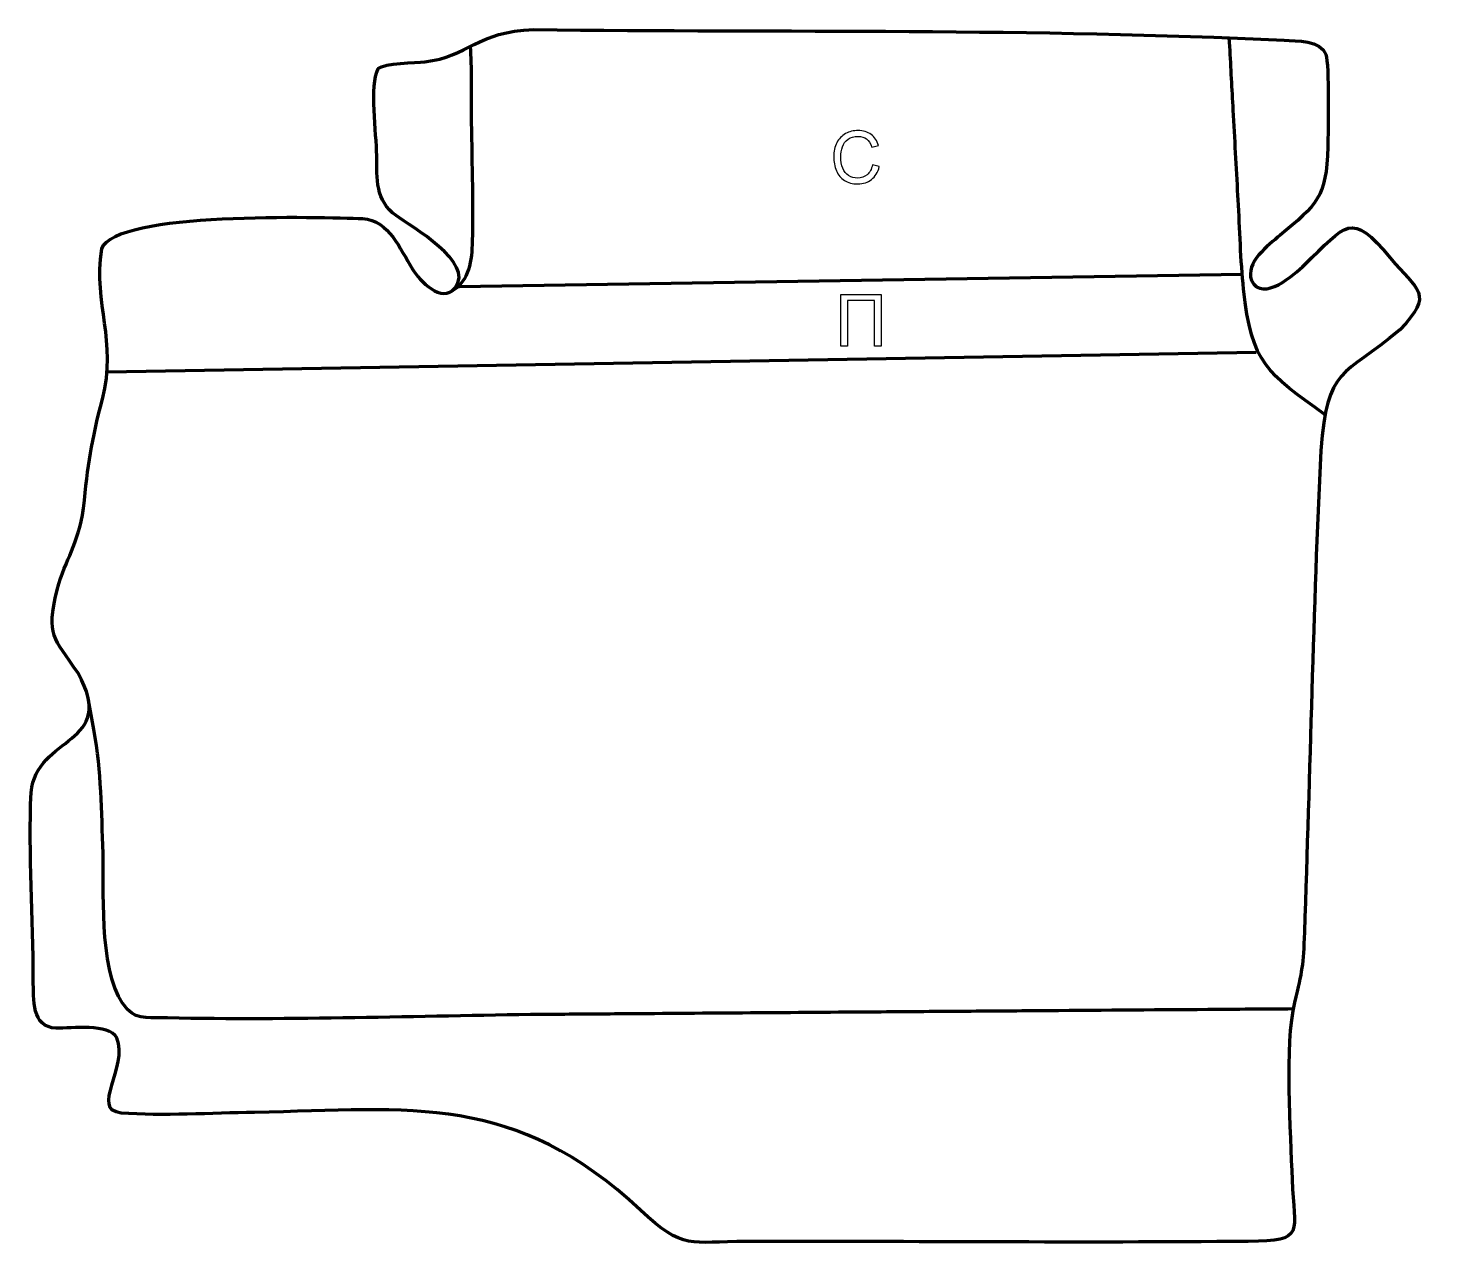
# Model space of a CAD drawing. Header units: millimetres. Extents: x -703 to -208, y 177 to 607.
import ezdxf

# ---------------------------------------------------------------- set-up
doc = ezdxf.new("R2010")
doc.units = ezdxf.units.MM
doc.header["$MEASUREMENT"] = 0
doc.layers.add('layer 2', color=7, linetype='Continuous')
doc.layers.add('layer 3', color=7, linetype='Continuous')

msp = doc.modelspace()

# ---------------------------------------------------------------- linework, layer by layer
at = {"layer": 'layer 2', "color": 140, "lineweight": 158}
for points, knots in [([(-547.5459, 600.9762), (-546.9661, 593.9995), (-547.2485, 584.1571), (-547.1828, 576.986), (-547.1828, 576.986), (-547.0435, 562.4478), (-546.4291, 546.8135), (-546.796, 532.4095), (-546.796, 532.4095), (-546.9613, 525.9174), (-547.8277, 518.1881), (-554.0177, 514.854), (-554.0177, 514.854), (-554.0177, 514.854), (-554.5174, 514.5849), (-554.5174, 514.5849)], [0, 0, 0, 0, 0.2, 0.2, 0.2, 0.2, 0.4, 0.4, 0.4, 0.4, 0.6, 0.6, 0.6, 0.6, 1, 1, 1, 1]), ([(-246.5536, 471.3032), (-266.7322, 486), (-272.5052, 489.1853), (-275.239, 515.5597), (-275.239, 515.5597), (-276.2833, 525.6349), (-276.5791, 536.8139), (-277.1358, 547.028), (-277.1358, 547.028), (-277.1358, 547.028), (-277.2176, 548.5281), (-277.2176, 548.5281), (-277.2176, 548.5281), (-277.7643, 558.5283), (-278.311, 568.5284), (-278.8577, 578.5286), (-278.8577, 578.5286), (-279.2677, 586.0288), (-279.6778, 593.5289), (-280.0878, 601.029), (-280.0878, 601.029), (-280.0878, 601.029), (-280.2518, 604.0291), (-280.2518, 604.0291)], [0, 0, 0, 0, 0.14285714, 0.14285714, 0.14285714, 0.14285714, 0.28571429, 0.28571429, 0.28571429, 0.28571429, 0.42857143, 0.42857143, 0.42857143, 0.42857143, 0.57142857, 0.57142857, 0.57142857, 0.57142857, 0.71428571, 0.71428571, 0.71428571, 0.71428571, 1, 1, 1, 1]), ([(-257.8187, 262.0488), (-267.8333, 261.9749), (-277.8478, 261.901), (-287.8624, 261.8271), (-287.8624, 261.8271), (-307.8916, 261.6793), (-327.9207, 261.5315), (-347.9498, 261.3837), (-347.9498, 261.3837), (-357.4637, 261.3135), (-366.9775, 261.2432), (-376.4914, 261.173), (-376.4914, 261.173), (-386.5059, 261.0991), (-396.5205, 261.0252), (-406.5351, 260.9513), (-406.5351, 260.9513), (-436.5788, 260.7296), (-466.6225, 260.5079), (-496.6662, 260.2862), (-496.6662, 260.2862), (-505.1786, 260.2234), (-513.691, 260.1606), (-522.2034, 260.0977), (-522.2034, 260.0977), (-565.8957, 259.6149), (-610.5198, 257.9344), (-654.1052, 258.8984), (-654.1052, 258.8984), (-659.387, 259.0152), (-664.558, 258.0356), (-668.1923, 261.8762), (-668.1923, 261.8762), (-678.1401, 272.3885), (-676.5298, 301.2645), (-676.76, 315.348), (-676.76, 315.348), (-676.76, 315.348), (-676.8039, 316.8328), (-676.8039, 316.8328), (-676.8039, 316.8328), (-677.3065, 332.182), (-677.3253, 345.1843), (-680.0301, 360.4387), (-680.0301, 360.4387), (-680.64, 363.8786), (-681.279, 367.3074), (-681.8642, 370.7524)], [0, 0, 0, 0, 0.07692308, 0.07692308, 0.07692308, 0.07692308, 0.15384615, 0.15384615, 0.15384615, 0.15384615, 0.23076923, 0.23076923, 0.23076923, 0.23076923, 0.30769231, 0.30769231, 0.30769231, 0.30769231, 0.38461538, 0.38461538, 0.38461538, 0.38461538, 0.46153846, 0.46153846, 0.46153846, 0.46153846, 0.53846154, 0.53846154, 0.53846154, 0.53846154, 0.61538462, 0.61538462, 0.61538462, 0.61538462, 0.69230769, 0.69230769, 0.69230769, 0.69230769, 0.76923077, 0.76923077, 0.76923077, 0.76923077, 0.84615385, 0.84615385, 0.84615385, 0.84615385, 1, 1, 1, 1])]:
    msp.add_open_spline(points, degree=3, knots=knots, dxfattribs=at)
at = {"layer": 'layer 2', "color": 142}
for points, knots in [([(-405.8986, 559.2907), (-405.8986, 559.2907), (-403.4856, 558.6811), (-403.4856, 558.6811), (-403.4856, 558.6811), (-403.9894, 556.7042), (-404.8953, 555.2013), (-406.2034, 554.1642), (-406.2034, 554.1642), (-407.5115, 553.127), (-409.1117, 552.6063), (-411.004, 552.6063), (-411.004, 552.6063), (-412.9598, 552.6063), (-414.5515, 553.0042), (-415.7792, 553.8043), (-415.7792, 553.8043), (-417.0069, 554.6002), (-417.9382, 555.7559), (-418.5774, 557.2672), (-418.5774, 557.2672), (-419.2167, 558.7827), (-419.5384, 560.4041), (-419.5384, 562.1398), (-419.5384, 562.1398), (-419.5384, 564.0321), (-419.1786, 565.6831), (-418.4547, 567.0928), (-418.4547, 567.0928), (-417.7308, 568.5025), (-416.7021, 569.5735), (-415.3686, 570.3059), (-415.3686, 570.3059), (-414.0351, 571.0382), (-412.5661, 571.4023), (-410.9659, 571.4023), (-410.9659, 571.4023), (-409.1456, 571.4023), (-407.6173, 570.9409), (-406.3812, 570.0138), (-406.3812, 570.0138), (-405.1408, 569.0867), (-404.2772, 567.787), (-403.7904, 566.1106), (-403.7904, 566.1106), (-403.7904, 566.1106), (-406.1526, 565.5518), (-406.1526, 565.5518), (-406.1526, 565.5518), (-406.5717, 566.8726), (-407.1855, 567.8378), (-407.9856, 568.439), (-407.9856, 568.439), (-408.7857, 569.0443), (-409.7933, 569.3449), (-411.0082, 569.3449), (-411.0082, 569.3449), (-412.401, 569.3449), (-413.5694, 569.0105), (-414.505, 568.3416), (-414.505, 568.3416), (-415.4405, 567.6727), (-416.1009, 566.771), (-416.4777, 565.645), (-416.4777, 565.645), (-416.8587, 564.5147), (-417.0492, 563.3505), (-417.0492, 562.1525), (-417.0492, 562.1525), (-417.0492, 560.6073), (-416.8248, 559.2569), (-416.3761, 558.1054), (-416.3761, 558.1054), (-415.9274, 556.9497), (-415.2289, 556.0903), (-414.2806, 555.5188), (-414.2806, 555.5188), (-413.3323, 554.9473), (-412.3079, 554.6637), (-411.203, 554.6637), (-411.203, 554.6637), (-409.8568, 554.6637), (-408.7222, 555.0532), (-407.7909, 555.8279), (-407.7909, 555.8279), (-406.8596, 556.6068), (-406.2288, 557.7583), (-405.8986, 559.2907)], [0, 0, 0, 0, 0.04347826, 0.04347826, 0.04347826, 0.04347826, 0.08695652, 0.08695652, 0.08695652, 0.08695652, 0.13043478, 0.13043478, 0.13043478, 0.13043478, 0.17391304, 0.17391304, 0.17391304, 0.17391304, 0.2173913, 0.2173913, 0.2173913, 0.2173913, 0.26086957, 0.26086957, 0.26086957, 0.26086957, 0.30434783, 0.30434783, 0.30434783, 0.30434783, 0.34782609, 0.34782609, 0.34782609, 0.34782609, 0.39130435, 0.39130435, 0.39130435, 0.39130435, 0.43478261, 0.43478261, 0.43478261, 0.43478261, 0.47826087, 0.47826087, 0.47826087, 0.47826087, 0.52173913, 0.52173913, 0.52173913, 0.52173913, 0.56521739, 0.56521739, 0.56521739, 0.56521739, 0.60869565, 0.60869565, 0.60869565, 0.60869565, 0.65217391, 0.65217391, 0.65217391, 0.65217391, 0.69565217, 0.69565217, 0.69565217, 0.69565217, 0.73913043, 0.73913043, 0.73913043, 0.73913043, 0.7826087, 0.7826087, 0.7826087, 0.7826087, 0.82608696, 0.82608696, 0.82608696, 0.82608696, 0.86956522, 0.86956522, 0.86956522, 0.86956522, 0.91304348, 0.91304348, 0.91304348, 0.91304348, 1, 1, 1, 1]), ([(-402.7871, 513.6829), (-402.7871, 513.6829), (-417.0619, 513.6829), (-417.0619, 513.6829), (-417.0619, 513.6829), (-417.0619, 513.6829), (-417.0619, 495.4965), (-417.0619, 495.4965), (-417.0619, 495.4965), (-417.0619, 495.4965), (-414.6489, 495.4965), (-414.6489, 495.4965), (-414.6489, 495.4965), (-414.6489, 495.4965), (-414.6489, 511.5493), (-414.6489, 511.5493), (-414.6489, 511.5493), (-414.6489, 511.5493), (-405.2001, 511.5493), (-405.2001, 511.5493), (-405.2001, 511.5493), (-405.2001, 511.5493), (-405.2001, 495.4965), (-405.2001, 495.4965), (-405.2001, 495.4965), (-405.2001, 495.4965), (-402.7871, 495.4965), (-402.7871, 495.4965), (-402.7871, 495.4965), (-402.7871, 495.4965), (-402.7871, 513.6829), (-402.7871, 513.6829)], [0, 0, 0, 0, 0.11111111, 0.11111111, 0.11111111, 0.11111111, 0.22222222, 0.22222222, 0.22222222, 0.22222222, 0.33333333, 0.33333333, 0.33333333, 0.33333333, 0.44444444, 0.44444444, 0.44444444, 0.44444444, 0.55555556, 0.55555556, 0.55555556, 0.55555556, 0.66666667, 0.66666667, 0.66666667, 0.66666667, 0.77777778, 0.77777778, 0.77777778, 0.77777778, 1, 1, 1, 1])]:
    msp.add_open_spline(points, degree=3, knots=knots, dxfattribs=at)
at = {"layer": 'layer 2', "color": 140, "lineweight": 158}
for points in [[(-275.6981, 520.7338), (-275.6981, 520.7338), (-551.3425, 516.3638), (-551.3425, 516.3638)], [(-675.4001, 486.4477), (-675.4001, 486.4477), (-270.7514, 493.345), (-270.7514, 493.345)]]:
    msp.add_open_spline(points, degree=3, dxfattribs=at)
at = {"layer": 'layer 3', "color": 242, "lineweight": 158}
msp.add_open_spline([(-525.1455, 606.94), (-545.149, 606.4134), (-548.1817, 597.2856), (-563.4872, 595.638), (-563.4872, 595.638), (-566.675, 595.3297), (-577.814, 595.1994), (-579.9203, 593.1969), (-579.9203, 593.1969), (-583.07, 587.1817), (-580.4587, 570.3478), (-580.4557, 562.6114), (-580.4557, 562.6114), (-580.4525, 554.3462), (-580.8567, 546.6449), (-573.6322, 541.4319), (-573.6322, 541.4319), (-568.2767, 537.5674), (-545.7, 524.9214), (-552.847, 516.0424), (-552.847, 516.0424), (-557.6114, 510.1235), (-565.2812, 518.6043), (-567.8635, 522.6359), (-567.8635, 522.6359), (-572.4641, 529.8185), (-575.7875, 539.6442), (-585.4729, 540.4084), (-585.4729, 540.4084), (-599.6053, 540.8848), (-672.4985, 543.1124), (-677.254, 529.7987), (-677.254, 529.7987), (-680.2778, 509.7185), (-671.6512, 497.5933), (-677.0347, 476.8065), (-677.0347, 476.8065), (-680.89, 461.9512), (-682.1235, 453.6082), (-683.6503, 438.4067), (-683.6503, 438.4067), (-685.7835, 424.7351), (-689.699, 421.313), (-693.0048, 409.6881), (-693.0048, 409.6881), (-696.7447, 392.8993), (-694.3901, 393.5662), (-685.575, 380.2528), (-685.575, 380.2528), (-671.3432, 355.0459), (-700.3179, 358.4226), (-702.1319, 338.3024), (-702.1319, 338.3024), (-703.173, 316.3794), (-701.2384, 294.293), (-701.3693, 272.2495), (-701.3693, 272.2495), (-701.2262, 265.3874), (-702.0159, 255.6117), (-693.3431, 255.2934), (-693.3431, 255.2934), (-687.7816, 255.1895), (-674.8903, 257.0631), (-671.9199, 251.8481), (-671.9199, 251.8481), (-667.7668, 241.5361), (-681.3168, 226.5912), (-670.458, 225.4002), (-670.458, 225.4002), (-655.9437, 224.2232), (-638.4536, 225.4873), (-623.5076, 225.5882), (-623.5076, 225.5882), (-567.6025, 226.8505), (-531.8354, 232.5577), (-487.5861, 191.2059), (-487.5861, 191.2059), (-472.2359, 176.8608), (-470.1557, 180.1898), (-450.1642, 180.1977), (-450.1642, 180.1977), (-391.3909, 180.2245), (-332.3399, 179.6775), (-273.6064, 180.1874), (-273.6064, 180.1874), (-253.0385, 180.366), (-257.4119, 183.0563), (-258.1773, 201.9668), (-258.1773, 201.9668), (-258.6995, 218.2609), (-260.9083, 249.6025), (-257.3293, 264.3553), (-257.3293, 264.3553), (-254.5925, 275.636), (-254.2566, 277.1871), (-253.8301, 289.1099), (-253.8301, 289.1099), (-251.835, 345.5569), (-250.8035, 402.4126), (-248.0253, 458.7765), (-248.0253, 458.7765), (-245.8061, 488.4069), (-240.4915, 484.2901), (-220.2172, 501.2274), (-220.2172, 501.2274), (-207.8875, 514.0146), (-213.966, 514.9214), (-223.6473, 526.5655), (-223.6473, 526.5655), (-237.5406, 543.4143), (-238.944, 538.2819), (-253.7984, 524.0919), (-253.7984, 524.0919), (-257.3464, 520.7026), (-268.4, 510.7123), (-272.461, 518.5635), (-272.461, 518.5635), (-274.6332, 524.8914), (-266.6605, 530.9807), (-262.4105, 534.5187), (-262.4105, 534.5187), (-249.3654, 545.3779), (-246.0684, 547.6771), (-245.5861, 565.6397), (-245.5861, 565.6397), (-245.4396, 571.0931), (-245.0351, 594.5838), (-246.2641, 598.1378), (-246.2641, 598.1378), (-248.012, 603.1928), (-256.5443, 602.9593), (-260.995, 603.1772), (-260.995, 603.1772), (-348.5773, 607.4648), (-437.4214, 605.959), (-525.1455, 606.94)], degree=3, knots=[0, 0, 0, 0, 0.02857143, 0.02857143, 0.02857143, 0.02857143, 0.05714286, 0.05714286, 0.05714286, 0.05714286, 0.08571429, 0.08571429, 0.08571429, 0.08571429, 0.11428571, 0.11428571, 0.11428571, 0.11428571, 0.14285714, 0.14285714, 0.14285714, 0.14285714, 0.17142857, 0.17142857, 0.17142857, 0.17142857, 0.2, 0.2, 0.2, 0.2, 0.22857143, 0.22857143, 0.22857143, 0.22857143, 0.25714286, 0.25714286, 0.25714286, 0.25714286, 0.28571429, 0.28571429, 0.28571429, 0.28571429, 0.31428571, 0.31428571, 0.31428571, 0.31428571, 0.34285714, 0.34285714, 0.34285714, 0.34285714, 0.37142857, 0.37142857, 0.37142857, 0.37142857, 0.4, 0.4, 0.4, 0.4, 0.42857143, 0.42857143, 0.42857143, 0.42857143, 0.45714286, 0.45714286, 0.45714286, 0.45714286, 0.48571429, 0.48571429, 0.48571429, 0.48571429, 0.51428571, 0.51428571, 0.51428571, 0.51428571, 0.54285714, 0.54285714, 0.54285714, 0.54285714, 0.57142857, 0.57142857, 0.57142857, 0.57142857, 0.6, 0.6, 0.6, 0.6, 0.62857143, 0.62857143, 0.62857143, 0.62857143, 0.65714286, 0.65714286, 0.65714286, 0.65714286, 0.68571429, 0.68571429, 0.68571429, 0.68571429, 0.71428571, 0.71428571, 0.71428571, 0.71428571, 0.74285714, 0.74285714, 0.74285714, 0.74285714, 0.77142857, 0.77142857, 0.77142857, 0.77142857, 0.8, 0.8, 0.8, 0.8, 0.82857143, 0.82857143, 0.82857143, 0.82857143, 0.85714286, 0.85714286, 0.85714286, 0.85714286, 0.88571429, 0.88571429, 0.88571429, 0.88571429, 0.91428571, 0.91428571, 0.91428571, 0.91428571, 0.94285714, 0.94285714, 0.94285714, 0.94285714, 1, 1, 1, 1], dxfattribs=at)

doc.saveas('drawing.dxf')
